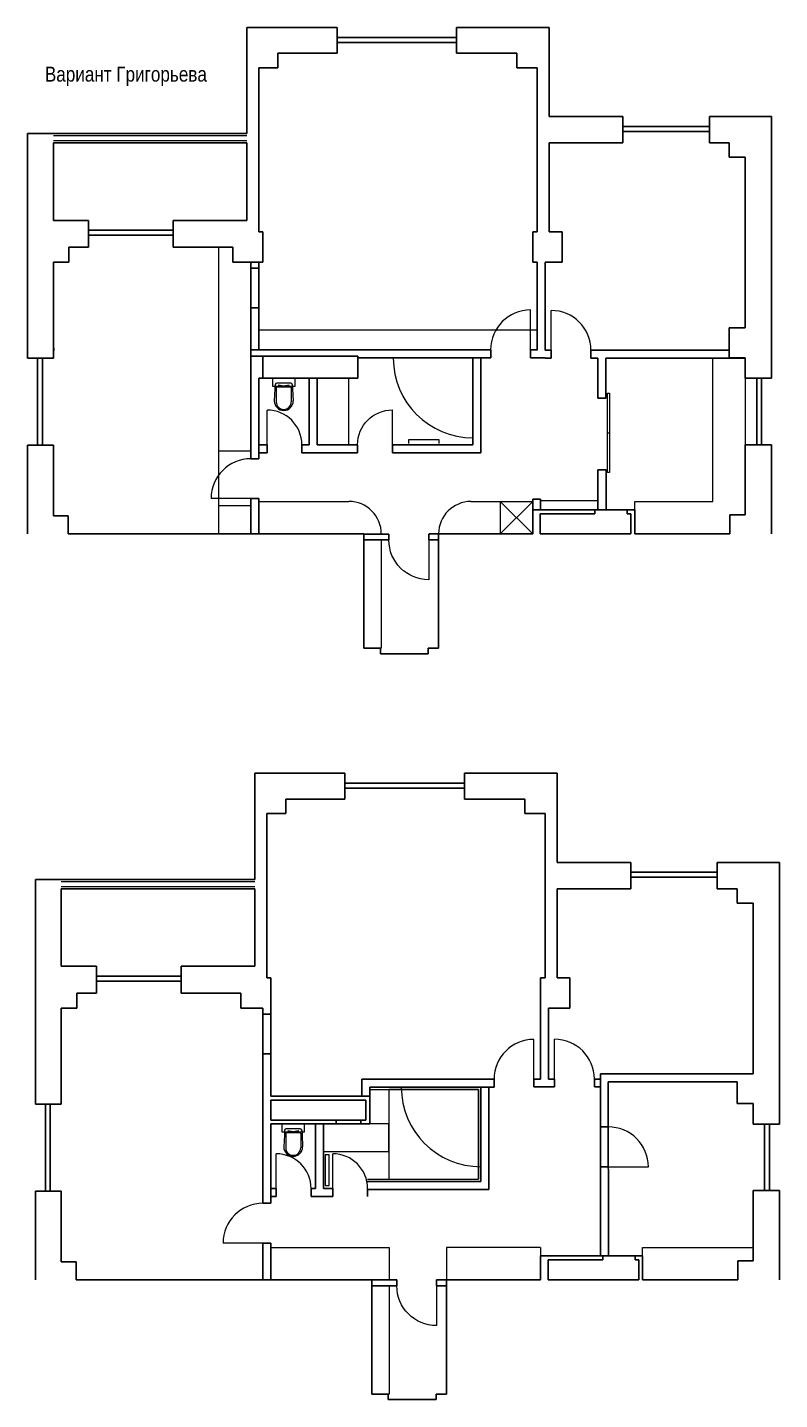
# Model space of a CAD drawing. Header units: inches. Extents: x -1596095 to 1052762, y -907497 to 506843.
# Drawn here: x -266753 to -251645, y -579853 to -552268 of the extents above; entities that cross this region are included whole.
import ezdxf

# ---------------------------------------------------------------- set-up
doc = ezdxf.new("R2010")
doc.units = ezdxf.units.IN
doc.header["$LTSCALE"] = 25
doc.header["$MEASUREMENT"] = 0
doc.layers.add('WINDOW-SILL', color=2, linetype='Continuous')
doc.layers.add('Двери', color=7, linetype='Continuous')
for name, color, linetype, lineweight in [('МЕБЕЛЬ', 5, 'Continuous', 9), ('Названия', 7, 'Continuous', 30), ('Размеры', 1, 'Continuous', 9), ('Стены', 7, 'Continuous', 30)]:
    doc.layers.add(name, color=color, linetype=linetype, lineweight=lineweight)
doc.layers.get('Размеры').off()
doc.styles.get("Standard").update_dxf_attribs({"font": 'ARIALN.TTF'})

# ---------------------------------------------------------------- blocks, each defined once
blk = doc.blocks.new('A$C025A23B8')
at = {"layer": 'Двери', "ltscale": 3}
blk.add_line((0, 0), (-800, 0), dxfattribs=at)
blk.add_arc((0, 0), 800, 180, 270, dxfattribs=at)
blk = doc.blocks.new('A$C1B43068F')
at = {"layer": 'МЕБЕЛЬ'}
for p, q in [((0, 332), (0, 48)), ((28, 362), (118, 367)), ((40, 300), (60, 190)), ((80, 330), (80, 50)), ((90, 340), (380, 340)), ((118, 367), (360, 380)), ((28, 18), (118, 13)), ((60, 190), (40, 80)), ((90, 40), (380, 40)), ((118, 13), (360, 0))]:
    blk.add_line(p, q, dxfattribs=at)
for centre, radius, start, end in [((30, 332), 30, 93.1692, 179.9894), ((90, 330), 10, 89.9894, 179.9894), ((120, 337), 30, 93.1692, 173.5211), ((360, 190), 190, 269.9894, 89.9894), ((380, 190), 150, 269.9894, 89.9894), ((30, 48), 30, 179.9894, 266.8095), ((90, 50), 10, 179.9894, 269.9894), ((120, 43), 30, 186.4576, 266.8095)]:
    blk.add_arc(centre, radius, start, end, dxfattribs=at)
blk = doc.blocks.new('A$C75CA72F4')
at = {"layer": 'МЕБЕЛЬ', "ltscale": 3}
blk.add_lwpolyline([(649, 0), (490, 0), (490, 454), (649, 454)], close=True, dxfattribs=at)
at = {"layer": 'МЕБЕЛЬ', "ltscale": 3, "extrusion": (0, 0, -1), "zscale": -1, "rotation": 359.9962709568343}
blk.add_blockref('A$C1B43068F', (-550, 36), dxfattribs=at)
blk = doc.blocks.new('A$C75556C51')
at = {"layer": 'МЕБЕЛЬ', "ltscale": 3, "xscale": -1, "rotation": 270}
blk.add_blockref('A$C75CA72F4', (-226, -649), dxfattribs=at)
blk = doc.blocks.new('A$C547704C8')
at = {"layer": 'Двери', "ltscale": 3}
blk.add_line((0, 160), (0, 860), dxfattribs=at)
blk.add_arc((0, 160), 700, 0, 90, dxfattribs=at)
at = {"layer": 'Стены', "ltscale": 3}
for p, q in [((0, 160), (0, 0)), ((700, 160), (700, 0))]:
    blk.add_line(p, q, dxfattribs=at)

msp = doc.modelspace()

# ---------------------------------------------------------------- linework, layer by layer
at = {"layer": 'WINDOW-SILL', "ltscale": 3}
msp.add_line((-266232.8, -558917.6), (-266217.4, -558718.2), dxfattribs=at)
at = {"layer": 'Двери', "ltscale": 3}
for p, q in [((-256648.8, -558748.2), (-256648.8, -557948.2)), ((-256233.8, -558758.1), (-256233.8, -557958.1)), ((-255098.9, -560417.3), (-255098.9, -559617.3)), ((-255098.9, -559617.3), (-255058.9, -559617.3)), ((-255058.9, -559617.3), (-255058.9, -561217.3)), ((-261940.4, -560659.5), (-261940.4, -559959.5)), ((-255098.9, -561217.3), (-255098.9, -560417.3)), ((-255098.9, -560417.3), (-255058.9, -560417.3)), ((-255058.9, -561217.3), (-255098.9, -561217.3)), ((-262264.4, -561738.4), (-263064.4, -561738.4)), ((-256579.8, -573412.1), (-256579.8, -572612.1)), ((-256164.8, -573408.6), (-256164.8, -572608.6)), ((-261754.4, -575611.5), (-261754.4, -574911.5)), ((-255079.8, -575172.1), (-254279.8, -575172.1)), ((-262024.8, -576707.3), (-262824.8, -576707.3))]:
    msp.add_line(p, q, dxfattribs=at)
for centre, radius, start, end in [((-256648.8, -558748.2), 800, 90, 180), ((-256233.8, -558758.1), 800, 0, 90), ((-261940.4, -560659.5), 700, 0, 90), ((-262264.4, -561738.4), 800, 90, 180), ((-256579.8, -573412.1), 800, 90, 180), ((-256164.8, -573408.6), 800, 0, 90), ((-255079.8, -575172.1), 800, 0, 90.35809), ((-261754.4, -575611.5), 700, 0, 90), ((-262024.8, -576707.3), 800, 90, 180)]:
    msp.add_arc(centre, radius, start, end, dxfattribs=at)
at = {"layer": 'МЕБЕЛЬ', "ltscale": 3}
for p, q in [((-262914.4, -556686.9), (-262914.4, -562448.1)), ((-262104.4, -558348.2), (-256513.8, -558348.2)), ((-252984.6, -561798.1), (-252984.6, -558918.1)), ((-260303.7, -559318.2), (-260303.7, -560657.6)), ((-252334.2, -559318.5), (-252334.2, -560658.3)), ((-262264.4, -560788.4), (-262914.4, -560788.4)), ((-259091.7, -560633.8), (-259091.7, -560553.8)), ((-259091.7, -560553.8), (-258491.7, -560553.8)), ((-258491.7, -560553.8), (-258491.7, -560633.8)), ((-262264.4, -561888.4), (-262914.4, -561888.4)), ((-262104.4, -562448.1), (-262104.4, -561798.1)), ((-262104.4, -561798.1), (-260294.5, -561798.1)), ((-257844.5, -561798.1), (-256604.1, -561798.1)), ((-257254.1, -562448.1), (-256604.1, -561798.1)), ((-257254.1, -561798.1), (-256604.1, -562448.1)), ((-257254.1, -561798.1), (-257254.1, -562448.1)), ((-256604.1, -561798.1), (-256604.1, -561968.1)), ((-256444.1, -561778.1), (-255294.9, -561778.1)), ((-254554.5, -562448.1), (-254554.5, -561798.1)), ((-254554.5, -561798.1), (-252984.6, -561798.1)), ((-259644.5, -562572.2), (-259644.5, -564748.1)), ((-259644.5, -564748.1), (-259664.5, -564748.1)), ((-259874.4, -573621), (-257693.3, -573621)), ((-259493.3, -573621), (-259493.3, -575421)), ((-257693.3, -573621), (-259493.3, -573621)), ((-257693.3, -575421), (-257693.3, -573621)), ((-257693.3, -573621), (-257693.3, -575421)), ((-260804.8, -574312.9), (-260804.8, -574862.9)), ((-259493.3, -574312.9), (-259874.4, -574312.9)), ((-259493.3, -574862.9), (-259493.3, -574312.9)), ((-260804.8, -574862.9), (-259493.3, -574862.9)), ((-260772, -574931), (-260772, -575550.4)), ((-260692.1, -574931), (-260772, -574931)), ((-260692.1, -575550.4), (-260692.1, -574931)), ((-260772, -575550.4), (-260692.1, -575550.4)), ((-259920.2, -575421), (-257693.3, -575421)), ((-259493.3, -575421), (-257693.3, -575421)), ((-261864.8, -576792.7), (-259485.2, -576792.7)), ((-259485.2, -576792.7), (-259485.2, -577446.8)), ((-256444.8, -576792.7), (-258335.2, -576792.7)), ((-258335.2, -576792.7), (-258335.2, -577442.7)), ((-256444.8, -576792.7), (-256444.8, -576962.7)), ((-254395.2, -577442.7), (-254395.2, -576792.7)), ((-254395.2, -576792.7), (-252175.3, -576792.7)), ((-259485.2, -577566.8), (-259485.2, -579742.7)), ((-259485.2, -579742.7), (-259505.2, -579742.7))]:
    msp.add_line(p, q, dxfattribs=at)
for centre, radius, start, end in [((-257803.7, -558918.1), 1600, 180, 270), ((-260294.5, -562448.1), 650, 359.63922, 90), ((-257844.5, -562448.1), 650, 90, 180), ((-257643.3, -573572.1), 1600, 180, 270)]:
    msp.add_arc(centre, radius, start, end, dxfattribs=at)
at = {"layer": 'Стены', "ltscale": 3}
for p, q in [((-260534.5, -552267.9), (-262343.4, -552267.9)), ((-262343.4, -552267.9), (-262343.4, -554401.5)), ((-260534.5, -552267.9), (-260534.5, -552788.2)), ((-258134.2, -552467.9), (-260534.5, -552467.9)), ((-258134.2, -552788.2), (-258134.2, -552267.9)), ((-256274.5, -552267.9), (-258134.2, -552267.9)), ((-256274.5, -552267.9), (-256274.5, -554058.6)), ((-260534.5, -552788.2), (-261724.2, -552788.2)), ((-261724.2, -552788.2), (-261724.2, -553078.5)), ((-258134.2, -552567.9), (-260534.5, -552567.9)), ((-256923.9, -552788.2), (-258134.2, -552788.2)), ((-256923.9, -553078.5), (-256923.9, -552788.2)), ((-261724.2, -553078.5), (-262104.4, -553078.5)), ((-262104.4, -553078.5), (-262104.4, -556378.1)), ((-256513.8, -553078.5), (-256923.9, -553078.5)), ((-256513.8, -556378.1), (-256513.8, -553078.5)), ((-254794.7, -554058.6), (-256274.5, -554058.6)), ((-254794.7, -554058.6), (-254794.7, -554588.5)), ((-253055, -554588.5), (-253055, -554058.6)), ((-251804.6, -554058.6), (-253055, -554058.6)), ((-251804.6, -559318.5), (-251804.6, -554058.6)), ((-266753, -556146.6), (-266753, -554401.5)), ((-266753, -554401.5), (-262343.4, -554401.5)), ((-253055, -554258.6), (-254794.7, -554258.6)), ((-253055, -554358.6), (-254794.7, -554358.6)), ((-262343.4, -554588.5), (-266232.8, -554588.5)), ((-266232.8, -554588.5), (-266232.8, -556146.6)), ((-262343.4, -554588.5), (-262343.4, -556146.6)), ((-254794.7, -554588.5), (-256274.5, -554588.5)), ((-256274.5, -554588.5), (-256274.5, -556378.1)), ((-252654.8, -554588.5), (-253055, -554588.5)), ((-252654.8, -554878.8), (-252654.8, -554588.5)), ((-252334.2, -554878.8), (-252654.8, -554878.8)), ((-252334.2, -558308.9), (-252334.2, -554878.8)), ((-266753, -556146.6), (-266753, -558917.6)), ((-265523.6, -556146.6), (-266232.8, -556146.6)), ((-265523.6, -556146.6), (-265523.6, -556686.9)), ((-263824, -556346.6), (-265523.6, -556346.6)), ((-263824, -556686.9), (-263824, -556146.6)), ((-262343.4, -556146.6), (-263824, -556146.6)), ((-262104.4, -556378.1), (-262024.1, -556378.1)), ((-262024.1, -556378.1), (-262024.1, -556987.2)), ((-256604.1, -556378.1), (-256513.8, -556378.1)), ((-256604.1, -556658.1), (-256604.1, -556378.1)), ((-256274.5, -556378.1), (-256014.5, -556378.1)), ((-256014.5, -556378.1), (-256014.5, -556988.2)), ((-263824, -556446.6), (-265523.6, -556446.6)), ((-262024.1, -556658.1), (-262024.1, -556897.9)), ((-256604.1, -556988.2), (-256604.1, -556658.1)), ((-265523.6, -556686.9), (-265923.2, -556686.9)), ((-265923.2, -556686.9), (-265923.2, -556987.2)), ((-262624.4, -556686.9), (-263824, -556686.9)), ((-262624.4, -556987.2), (-262624.4, -556686.9)), ((-262024.1, -556819.1), (-262024.1, -556897.9)), ((-265923.2, -556987.2), (-266232.8, -556987.2)), ((-266232.8, -556987.2), (-266232.8, -558917.6)), ((-262024.1, -556987.2), (-262624.4, -556987.2)), ((-262264.4, -556987.2), (-262264.4, -557107.2)), ((-262264.4, -557107.2), (-262264.4, -560938.4)), ((-262264.4, -557107.2), (-262104.4, -557107.2)), ((-262104.4, -557002.6), (-262104.4, -557211.8)), ((-262104.4, -557107.2), (-262104.4, -558748.2)), ((-256604.1, -556988.2), (-256513.8, -556988.2)), ((-256513.8, -558468.9), (-256513.8, -556988.2)), ((-256014.5, -556988.2), (-256353.8, -556988.2)), ((-256353.8, -558468.9), (-256353.8, -556988.2)), ((-262264.4, -557907.1), (-262104.4, -557907.2)), ((-252654.8, -558908.9), (-252654.8, -558308.9)), ((-252654.8, -558308.9), (-252334.2, -558308.9)), ((-256513.8, -558758.1), (-256513.8, -558468.9)), ((-256353.8, -558758.1), (-256353.8, -558468.9)), ((-266232.8, -558917.6), (-266232.8, -558767.5)), ((-262264.4, -558748.2), (-260114.4, -558748.2)), ((-260114.4, -558748.2), (-258292.6, -558748.2)), ((-258292.6, -558748.2), (-257448.8, -558748.2)), ((-257444.8, -558748.2), (-257444.8, -558908.1)), ((-256648.8, -558748.2), (-256648.8, -558908.1)), ((-256648.8, -558748.2), (-256513.8, -558748.2)), ((-256353.8, -558758.1), (-256233.8, -558758.1)), ((-256233.8, -558758.1), (-256233.8, -558918.1)), ((-255437.8, -558758.1), (-255437.8, -558918.1)), ((-255433.8, -558758.1), (-252644.5, -558758.1)), ((-266232.8, -558917.6), (-266753, -558917.6)), ((-266232.8, -558917.6), (-266753, -558917.6)), ((-266553, -558917.6), (-266553, -560667.2)), ((-266453, -558917.6), (-266453, -560667.2)), ((-262264.4, -558878.2), (-260113.7, -558878.2)), ((-262024.1, -559318.2), (-262024.1, -558878.2)), ((-260113.7, -558878.2), (-260113.7, -559318.2)), ((-258292.6, -558908.1), (-260113.7, -558908.1)), ((-257444.8, -558908.1), (-258292.6, -558908.1)), ((-257803.7, -560657.6), (-257803.7, -558918.1)), ((-257643.7, -558918.1), (-257643.7, -560817.6)), ((-256648.8, -558908.1), (-256353.8, -558908.1)), ((-256353.8, -558918.1), (-256233.8, -558918.1)), ((-255437.8, -558918.1), (-255294.7, -558918.1)), ((-255294.7, -559720.6), (-255294.7, -558918.1)), ((-255134.7, -558918.1), (-255134.4, -559720.6)), ((-255134.7, -558918.1), (-252334.2, -558918.1)), ((-252334.2, -558908.9), (-252654.8, -558908.9)), ((-252334.2, -559318.5), (-252334.2, -558908.9)), ((-260113.7, -559318.2), (-262104.4, -559318.2)), ((-262104.4, -559318.2), (-262104.4, -560338.2)), ((-261093.7, -559318.2), (-261093.7, -560657.6)), ((-260933.7, -560657.6), (-260933.7, -559318.2)), ((-251804.6, -559318.5), (-252334.2, -559318.5)), ((-252104.6, -560658.3), (-252104.6, -559318.5)), ((-252004.6, -560658.3), (-252004.6, -559318.5)), ((-255294.4, -559720.6), (-255134.4, -559720.6)), ((-262104.4, -560338.2), (-262104.4, -560938.4)), ((-266753, -560667.2), (-266753, -562448.1)), ((-266753, -560667.2), (-266232.8, -560667.2)), ((-266232.8, -560667.2), (-266232.8, -562087.3)), ((-261940.4, -560659.5), (-262104.4, -560657.6)), ((-261940.4, -560659.5), (-261940.4, -560817.6)), ((-261093.7, -560657.6), (-261240.4, -560659.5)), ((-261240.4, -560659.5), (-261240.4, -560817.6)), ((-260121.7, -560657.6), (-260933.7, -560657.6)), ((-259421.7, -560657.6), (-257803.7, -560657.6)), ((-252334.6, -562068.5), (-252334.6, -560658.3)), ((-252334.6, -560658.3), (-251804.6, -560658.3)), ((-251804.6, -562448.1), (-251804.6, -560658.3)), ((-262104.4, -560938.4), (-262264.4, -560938.4)), ((-261940.4, -560817.6), (-262104.4, -560817.6)), ((-260121.7, -560817.6), (-261240.4, -560817.6)), ((-259421.7, -560817.6), (-257643.7, -560817.6)), ((-255294.9, -561968.1), (-255294.9, -561160)), ((-255294.9, -561160), (-255129.7, -561160)), ((-255129.7, -561160), (-255129.7, -561968.1)), ((-262264.4, -561738.4), (-262264.4, -562448.1)), ((-262104.4, -561738.4), (-262264.4, -561738.4)), ((-262104.4, -561738.4), (-262104.4, -562448.1)), ((-256604.1, -561798.1), (-256604.1, -561748.1)), ((-256604.1, -561748.1), (-256444.1, -561748.1)), ((-256604.1, -561968.1), (-256604.1, -561798.1)), ((-256444.1, -561748.1), (-256444.1, -561968.1)), ((-266232.8, -562087.3), (-265932.4, -562087.3)), ((-265932.4, -562087.3), (-265932.4, -562448.1)), ((-256604.1, -561968.1), (-256604.1, -562448.1)), ((-256604.1, -561968.1), (-254704.8, -561968.1)), ((-255354.1, -562048.2), (-256454.5, -562048)), ((-256454.5, -562448.1), (-256454.5, -562048)), ((-255354.1, -561968.1), (-255354.1, -562048.2)), ((-254554.5, -561968.1), (-254704.8, -561968.1)), ((-254704.8, -561968.1), (-254704.8, -562048)), ((-254704.8, -562048), (-254634.2, -562048)), ((-254634.2, -562048), (-254634.2, -562448.1)), ((-254554.5, -561968.1), (-254554.5, -562448.1)), ((-252644.5, -562448.1), (-252644.5, -562068.5)), ((-252644.5, -562068.5), (-252334.6, -562068.5)), ((-252334.6, -562068.5), (-252334.6, -562068.5)), ((-265932.4, -562448.1), (-259994.5, -562448.1)), ((-259994.5, -562448.1), (-259994.5, -564748.1)), ((-259994.5, -562452.2), (-259493.1, -562452.2)), ((-259493.1, -562452.2), (-259493.1, -562572.2)), ((-258494.5, -562448.1), (-258693.2, -562448.1)), ((-258693.2, -562451.9), (-258693.2, -562572.2)), ((-258494.5, -562448.1), (-258494.5, -564748.1)), ((-258494.5, -562448.1), (-256604.1, -562448.1)), ((-254634.2, -562448.1), (-256454.5, -562448.1)), ((-254554.5, -562448.1), (-252644.5, -562448.1)), ((-259994.5, -562572.2), (-259493.1, -562572.2)), ((-258693.2, -562572.2), (-258494.5, -562572.2)), ((-259994.5, -564748.1), (-259664.5, -564748.1)), ((-259664.5, -564748.1), (-259664.5, -564858.1)), ((-259664.5, -564858.1), (-258704.5, -564858.1)), ((-258704.5, -564748.1), (-258494.5, -564748.1)), ((-258704.5, -564858.1), (-258704.5, -564748.1)), ((-260375.2, -567262.6), (-262184.1, -567262.6)), ((-262184.1, -567262.6), (-262184.1, -569396.2)), ((-260375.2, -567262.6), (-260375.2, -567782.9)), ((-257974.9, -567782.9), (-257974.9, -567262.6)), ((-256115.2, -567262.6), (-257974.9, -567262.6)), ((-256115.2, -567262.6), (-256115.2, -569053.2)), ((-257974.9, -567462.6), (-260375.2, -567462.6)), ((-257974.9, -567562.6), (-260375.2, -567562.6)), ((-260375.2, -567782.9), (-261564.8, -567782.9)), ((-261564.8, -567782.9), (-261564.8, -568073.2)), ((-256764.5, -567782.9), (-257974.9, -567782.9)), ((-256764.5, -568073.2), (-256764.5, -567782.9)), ((-261564.8, -568073.2), (-261945.1, -568073.2)), ((-261945.1, -568073.2), (-261945.1, -571372.7)), ((-256354.5, -568073.2), (-256764.5, -568073.2)), ((-256354.5, -571372.7), (-256354.5, -568073.2)), ((-254635.4, -569053.2), (-256115.2, -569053.2)), ((-254635.4, -569053.2), (-254635.4, -569583.1)), ((-252895.6, -569583.1), (-252895.6, -569053.2)), ((-251645.2, -569053.2), (-252895.6, -569053.2)), ((-251645.2, -574313.2), (-251645.2, -569053.2)), ((-252895.6, -569253.2), (-254635.4, -569253.2)), ((-266593.7, -571141.2), (-266593.7, -569396.2)), ((-266593.7, -569396.2), (-262184.1, -569396.2)), ((-262184.1, -569583.1), (-266073.4, -569583.1)), ((-266073.4, -569583.1), (-266073.4, -571141.2)), ((-262184.1, -569583.1), (-262184.1, -571141.2)), ((-254635.4, -569583.1), (-256115.2, -569583.1)), ((-256115.2, -569583.1), (-256115.2, -571372.7)), ((-252895.6, -569353.2), (-254635.4, -569353.2)), ((-252495.5, -569583.1), (-252895.6, -569583.1)), ((-252495.5, -569873.4), (-252495.5, -569583.1)), ((-252174.9, -569873.4), (-252495.5, -569873.4)), ((-252174.9, -573303.6), (-252174.9, -569873.4)), ((-266593.7, -571141.2), (-266593.7, -573912.3)), ((-265364.2, -571141.2), (-266073.4, -571141.2)), ((-265364.2, -571141.2), (-265364.2, -571681.6)), ((-263664.7, -571681.6), (-263664.7, -571141.2)), ((-262184.1, -571141.2), (-263664.7, -571141.2)), ((-263664.7, -571341.2), (-265364.2, -571341.2)), ((-263664.7, -571441.2), (-265364.2, -571441.2)), ((-261945.1, -571372.7), (-261864.8, -571372.7)), ((-261864.8, -571372.7), (-261864.8, -571652.7)), ((-256444.8, -571372.7), (-256354.5, -571372.7)), ((-256444.8, -571652.7), (-256444.8, -571372.7)), ((-256115.2, -571372.7), (-255855.1, -571372.7)), ((-255855.1, -571372.7), (-255855.1, -571982.9)), ((-265364.2, -571681.6), (-265763.8, -571681.6)), ((-265763.8, -571681.6), (-265763.8, -571981.8)), ((-262465.1, -571681.6), (-263664.7, -571681.6)), ((-262465.1, -571981.8), (-262465.1, -571681.6)), ((-261864.8, -571652.7), (-261864.8, -571892.6)), ((-261864.8, -571813.7), (-261864.8, -571892.6)), ((-256444.8, -571982.9), (-256444.8, -571652.7)), ((-265763.8, -571981.8), (-266073.4, -571981.8)), ((-266073.4, -571981.8), (-266073.4, -573912.3)), ((-262024.8, -571981.8), (-262465.1, -571981.8)), ((-262024.8, -571981.8), (-262024.8, -572101.8)), ((-262024.8, -572101.8), (-262024.8, -575907.3)), ((-262024.8, -572101.8), (-261864.8, -572101.8)), ((-261864.8, -571892.6), (-261864.8, -572101.8)), ((-261864.8, -572101.8), (-261864.8, -573593.6)), ((-256444.8, -573408.6), (-256444.8, -571982.9)), ((-255855.1, -571982.9), (-256284.8, -571982.9)), ((-256284.8, -573408.6), (-256284.8, -571982.9)), ((-262024.8, -572901.7), (-261864.8, -572901.8)), ((-261864.8, -573302.7), (-261864.8, -573752.7)), ((-260034.4, -573412.1), (-258133.3, -573412.1)), ((-260034.4, -573412.1), (-260034.4, -573752.7)), ((-258133.3, -573412.1), (-257379.8, -573412.1)), ((-257379.8, -573412.1), (-257379.8, -573572.1)), ((-256579.8, -573408.6), (-256579.8, -573568.6)), ((-256579.8, -573408.6), (-256444.8, -573408.6)), ((-256284.8, -573408.6), (-256164.8, -573408.6)), ((-256164.8, -573408.6), (-256164.8, -573568.6)), ((-255364.8, -573408.6), (-255364.8, -573568.6)), ((-255364.8, -573408.6), (-255244.8, -573408.6)), ((-255244.8, -576962.7), (-255244.8, -573303.6)), ((-252495.5, -573303.6), (-255244.8, -573303.6)), ((-252495.5, -573463.6), (-255084.8, -573463.6)), ((-255084.8, -573463.6), (-255079.8, -576962.7)), ((-252495.5, -573303.6), (-252174.9, -573303.6)), ((-252495.5, -573903.6), (-252495.5, -573463.6)), ((-266073.4, -573912.3), (-266073.4, -573762.1)), ((-261864.8, -573752.7), (-259874.4, -573752.7)), ((-258133.3, -573572.1), (-259874.4, -573572.1)), ((-259874.4, -573857.7), (-259874.4, -573572.1)), ((-259874.4, -573752.7), (-259874.4, -574312.9)), ((-257379.8, -573572.1), (-258133.3, -573572.1)), ((-257643.3, -575471.5), (-257643.3, -573572.1)), ((-257483.3, -573572.1), (-257483.3, -575631.5)), ((-256579.8, -573568.6), (-256284.8, -573568.6)), ((-256284.8, -573568.6), (-256164.8, -573568.6)), ((-255364.8, -573568.6), (-255244.8, -573568.6)), ((-266073.4, -573912.3), (-266593.7, -573912.3)), ((-266073.4, -573912.3), (-266593.7, -573912.3)), ((-266393.7, -573912.3), (-266393.7, -575661.9)), ((-266293.7, -573912.3), (-266293.7, -575661.9)), ((-261864.8, -574232.7), (-261864.8, -573832.8)), ((-261864.8, -573832.8), (-259954.3, -573832.8)), ((-259954.3, -574232.7), (-259954.3, -573832.8)), ((-252174.9, -573903.6), (-252495.5, -573903.6)), ((-252174.9, -574313.2), (-252174.9, -573903.6)), ((-260554.6, -574232.7), (-261864.8, -574232.7)), ((-260554.6, -574312.9), (-261864.8, -574312.9)), ((-261864.8, -574312.9), (-261864.8, -575332.9)), ((-261414.8, -574312.9), (-260964.8, -574312.9)), ((-260964.8, -574312.9), (-260964.8, -575611.5)), ((-260804.8, -575611.5), (-260804.8, -574312.9)), ((-260554.6, -574312.9), (-260554.6, -574232.7)), ((-260554.6, -574232.7), (-260054.8, -574232.7)), ((-260554.6, -574312.9), (-260054.8, -574312.9)), ((-260054.8, -574312.9), (-260054.8, -574232.7)), ((-260054.8, -574232.7), (-259954.3, -574232.7)), ((-259874.4, -574312.9), (-260054.8, -574312.9)), ((-251645.2, -574313.2), (-252174.9, -574313.2)), ((-251945.2, -575653), (-251945.2, -574313.2)), ((-251845.2, -575653), (-251845.2, -574313.2)), ((-255245.1, -574372.1), (-255085.1, -574372.1)), ((-261864.8, -574887.2), (-261864.8, -575907.3)), ((-255245.1, -575172.1), (-255079.8, -575172.1)), ((-266593.7, -575661.9), (-266593.7, -577442.7)), ((-266593.7, -575661.9), (-266073.4, -575661.9)), ((-266073.4, -575661.9), (-266073.4, -577082)), ((-261754.4, -575611.5), (-261864.8, -575611.5)), ((-261754.4, -575611.5), (-261754.4, -575771.5)), ((-261054.4, -575611.5), (-261054.4, -575771.5)), ((-260964.8, -575611.5), (-261054.4, -575611.5)), ((-260620.2, -575611.5), (-260804.8, -575611.5)), ((-259920.2, -575471.5), (-257643.3, -575471.5)), ((-259920.2, -575631.5), (-257483.3, -575631.5)), ((-252175.3, -577063.1), (-252175.3, -575653)), ((-252175.3, -575653), (-251645.2, -575653)), ((-251645.2, -577442.7), (-251645.2, -575653)), ((-261864.8, -575907.3), (-262024.8, -575907.3)), ((-261754.4, -575771.5), (-261864.8, -575771.5)), ((-260620.2, -575771.5), (-261054.4, -575771.5)), ((-261864.8, -576707.3), (-262024.8, -576707.3)), ((-262024.8, -576707.3), (-262024.8, -577442.7)), ((-261864.8, -576707.3), (-261864.8, -577442.7)), ((-255245.1, -576962.7), (-255245.1, -576731.5)), ((-255079.8, -576731.5), (-255079.8, -576962.7)), ((-256444.8, -576962.7), (-256444.8, -577442.7)), ((-256444.8, -576962.7), (-254545.4, -576962.7)), ((-255194.8, -577042.8), (-256295.2, -577042.7)), ((-256295.2, -577442.7), (-256295.2, -577042.7)), ((-255194.8, -576962.7), (-255194.8, -577042.8)), ((-254395.2, -576962.7), (-254545.4, -576962.7)), ((-254545.4, -576962.7), (-254545.4, -577042.7)), ((-254545.4, -577042.7), (-254474.9, -577042.7)), ((-254474.9, -577042.7), (-254474.9, -577442.7)), ((-254395.2, -576962.7), (-254395.2, -577442.7)), ((-252485.2, -577442.7), (-252485.2, -577063.1)), ((-252485.2, -577063.1), (-252175.3, -577063.1)), ((-252175.3, -577063.1), (-252175.3, -577063.1)), ((-266073.4, -577082), (-265773, -577082)), ((-265773, -577082), (-265773, -577442.7)), ((-265773, -577442.7), (-259835.2, -577442.7)), ((-259835.2, -577442.7), (-259835.2, -579742.7)), ((-259835.2, -577446.8), (-259333.8, -577446.8)), ((-259835.2, -577566.8), (-259333.8, -577566.8)), ((-259333.8, -577446.8), (-259333.8, -577566.8)), ((-258335.2, -577442.7), (-258533.9, -577442.7)), ((-258533.9, -577446.6), (-258533.9, -577566.8)), ((-258533.9, -577566.8), (-258335.2, -577566.8)), ((-258335.2, -577442.7), (-258335.2, -579742.7)), ((-258335.2, -577442.7), (-256444.8, -577442.7)), ((-254474.9, -577442.7), (-256295.2, -577442.7)), ((-254395.2, -577442.7), (-252485.2, -577442.7)), ((-259835.2, -579742.7), (-259505.2, -579742.7)), ((-259505.2, -579742.7), (-259505.2, -579852.7)), ((-258545.2, -579742.7), (-258335.2, -579742.7)), ((-258545.2, -579852.7), (-258545.2, -579742.7)), ((-259505.2, -579852.7), (-258545.2, -579852.7))]:
    msp.add_line(p, q, dxfattribs=at)
at = {"layer": 'Стены', "color": 5, "lineweight": 9, "ltscale": 3}
for p, q in [((-262343.4, -554449.4), (-266232.8, -554449.4)), ((-262343.4, -554549.4), (-266232.8, -554549.4)), ((-262184.1, -569444.1), (-266073.4, -569444.1)), ((-262184.1, -569544.1), (-266073.4, -569544.1))]:
    msp.add_line(p, q, dxfattribs=at)

# ---------------------------------------------------------------- block references
at = {"layer": 'Размеры', "ltscale": 3, "xscale": -1, "rotation": 270}
for p in [(-258693.1, -562571.8), (-258533.8, -577566.4)]:
    msp.add_blockref('A$C025A23B8', p, dxfattribs=at)
at = {"layer": 'Стены', "ltscale": 3}
for name, p in [('A$C75556C51', (-261604.4, -559318.2)), ('A$C75556C51', (-261414.8, -574312.9)), ('A$C547704C8', (-260620.2, -575771.5))]:
    msp.add_blockref(name, p, dxfattribs=at)
at = {"layer": 'Стены', "ltscale": 3, "xscale": -1}
msp.add_blockref('A$C547704C8', (-259421.7, -560817.6), dxfattribs=at)

# ---------------------------------------------------------------- texts
at = {"layer": 'Названия', "ltscale": 3}
msp.add_text('Вариант Григорьева ', height=300, dxfattribs=at).set_placement((-266403.6, -553356.7))

doc.saveas('drawing.dxf')
